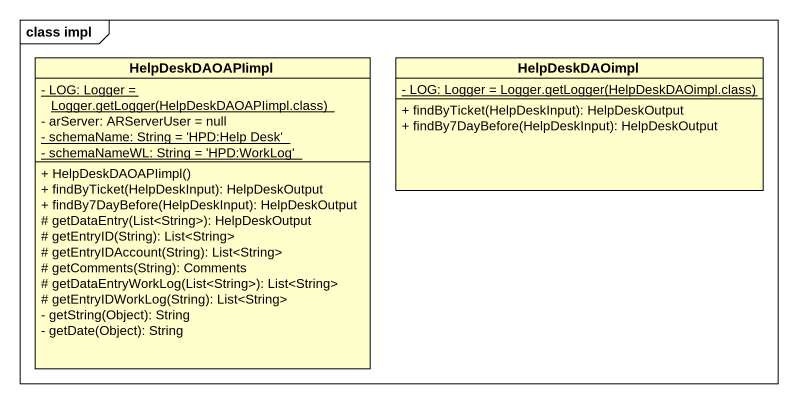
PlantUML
@startuml
mainframe class impl
hide circle
hide empty members
skinparam classAttributeIconSize 0
class HelpDeskDAOAPIimpl {
  {static} {field} - LOG: Logger = Logger.getLogger(HelpDeskDAOAPIimpl.class)
  - arServer: ARServerUser = null
  {static} - schemaName: String = 'HPD:Help Desk'
  {static} - schemaNameWL: String = 'HPD:WorkLog'
  + HelpDeskDAOAPIimpl()
  + findByTicket(HelpDeskInput): HelpDeskOutput
  + findBy7DayBefore(HelpDeskInput): HelpDeskOutput
  # getDataEntry(List<String>): HelpDeskOutput
  # getEntryID(String): List<String>
  # getEntryIDAccount(String): List<String>
  # getComments(String): Comments
  # getDataEntryWorkLog(List<String>): List<String>
  # getEntryIDWorkLog(String): List<String>
  - getString(Object): String
  - getDate(Object): String
}
class HelpDeskDAOimpl {
  {static} {field} - LOG: Logger = Logger.getLogger(HelpDeskDAOimpl.class)
  + findByTicket(HelpDeskInput): HelpDeskOutput
  + findBy7DayBefore(HelpDeskInput): HelpDeskOutput
}
@enduml
